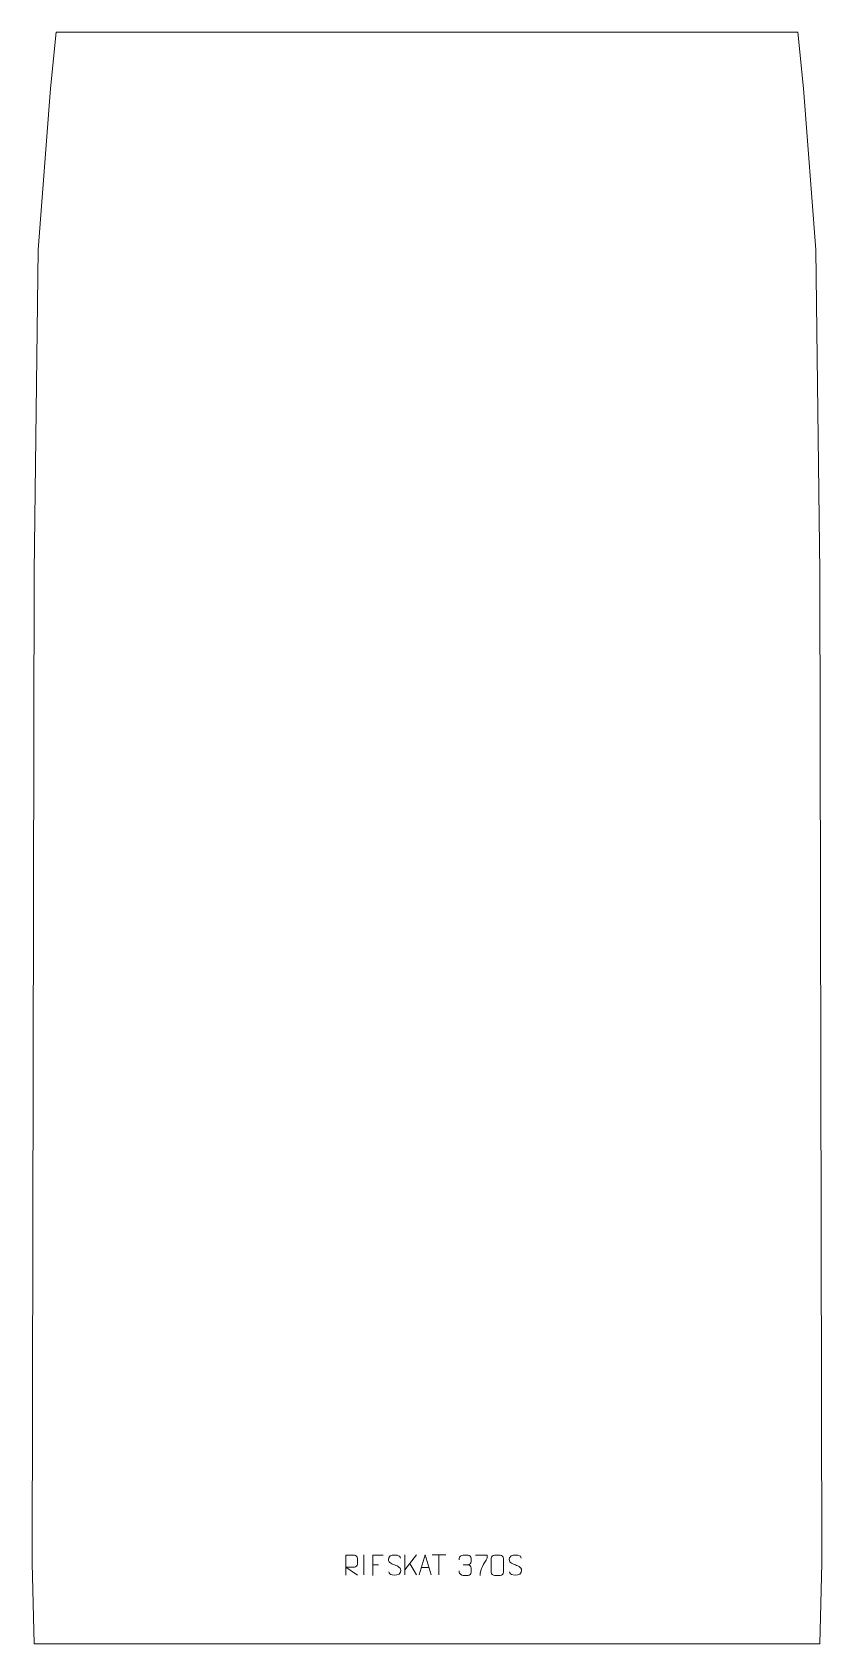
# Model space of a CAD drawing. Header units: millimetres. Extents: x -490 to 490, y -1365 to 635.
import ezdxf

# ---------------------------------------------------------------- set-up
doc = ezdxf.new("R2010")
doc.units = ezdxf.units.MM
doc.header["$MEASUREMENT"] = 0
doc.layers.add('layer 1', color=7, linetype='Continuous')

msp = doc.modelspace()

# ---------------------------------------------------------------- linework, layer by layer
at = {"layer": 'layer 1', "color": 242, "lineweight": 9}
msp.add_open_spline([(-467.4995, 564.9995), (-467.4995, 564.9995), (-460.3771, 635.0001), (-460.3771, 635.0001), (-460.3771, 635.0001), (-460.3771, 635.0001), (460.377, 635.0001), (460.377, 635.0001), (460.377, 635.0001), (460.377, 635.0001), (467.4995, 564.9995), (467.4995, 564.9995), (467.4995, 564.9995), (467.4995, 564.9995), (482.4996, 364.9999), (482.4996, 364.9999), (482.4996, 364.9999), (482.4996, 364.9999), (487.4993, -34.9993), (487.4993, -34.9993), (487.4993, -34.9993), (487.4993, -34.9993), (489.9999, -1264.9995), (489.9999, -1264.9995), (489.9999, -1264.9995), (489.9999, -1264.9995), (487.4993, -1364.9993), (487.4993, -1364.9993), (487.4993, -1364.9993), (487.4993, -1364.9993), (-487.4994, -1364.9993), (-487.4994, -1364.9993), (-487.4994, -1364.9993), (-487.4994, -1364.9993), (-489.9999, -1264.9995), (-489.9999, -1264.9995), (-489.9999, -1264.9995), (-489.9999, -1264.9995), (-487.4994, -34.9993), (-487.4994, -34.9993), (-487.4994, -34.9993), (-487.4994, -34.9993), (-482.4997, 364.9999), (-482.4997, 364.9999), (-482.4997, 364.9999), (-482.4997, 364.9999), (-467.4995, 564.9995), (-467.4995, 564.9995)], degree=3, knots=[0, 0, 0, 0, 0.076923077, 0.076923077, 0.076923077, 0.076923077, 0.153846154, 0.153846154, 0.153846154, 0.153846154, 0.230769231, 0.230769231, 0.230769231, 0.230769231, 0.307692308, 0.307692308, 0.307692308, 0.307692308, 0.384615385, 0.384615385, 0.384615385, 0.384615385, 0.461538462, 0.461538462, 0.461538462, 0.461538462, 0.538461538, 0.538461538, 0.538461538, 0.538461538, 0.615384615, 0.615384615, 0.615384615, 0.615384615, 0.692307692, 0.692307692, 0.692307692, 0.692307692, 0.769230769, 0.769230769, 0.769230769, 0.769230769, 0.846153846, 0.846153846, 0.846153846, 0.846153846, 1, 1, 1, 1], dxfattribs=at)
at = {"layer": 'layer 1', "color": 250, "lineweight": 9}
for points, knots in [([(-100.9186, -1280.0461), (-100.9186, -1280.0461), (-100.9186, -1255.0926), (-100.9186, -1255.0926), (-100.9186, -1255.0926), (-97.3238, -1255.0926), (-93.7283, -1255.0926), (-90.1331, -1255.0926), (-90.1331, -1255.0926), (-87.8078, -1255.1303), (-86.2505, -1256.6203), (-86.2546, -1258.9867), (-86.2546, -1258.9867), (-86.255, -1261.0222), (-86.255, -1264.0816), (-86.2546, -1266.1176), (-86.2546, -1266.1176), (-86.2611, -1267.9931), (-88.0734, -1269.9349), (-90.0829, -1269.954), (-90.0829, -1269.954), (-90.0829, -1269.954), (-100.9186, -1269.954), (-100.9186, -1269.954), (-100.9186, -1269.954), (-100.9186, -1269.954), (-86.2639, -1280.0461), (-86.2639, -1280.0461)], [0, 0, 0, 0, 0.125, 0.125, 0.125, 0.125, 0.25, 0.25, 0.25, 0.25, 0.375, 0.375, 0.375, 0.375, 0.5, 0.5, 0.5, 0.5, 0.625, 0.625, 0.625, 0.625, 0.75, 0.75, 0.75, 0.75, 1, 1, 1, 1]), ([(-54.5487, -1255.2379), (-54.5487, -1255.2379), (-67.4227, -1255.2379), (-67.4227, -1255.2379), (-67.4227, -1255.2379), (-67.4227, -1255.2379), (-67.4227, -1280.1915), (-67.4227, -1280.1915)], [0, 0, 0, 0, 0.333333333, 0.333333333, 0.333333333, 0.333333333, 1, 1, 1, 1]), ([(-40.2546, -1267.1175), (-44.5029, -1265.6471), (-49.411, -1263.8513), (-47.4059, -1258.331), (-47.4059, -1258.331), (-45.9024, -1254.1911), (-40.6888, -1254.5796), (-37.0852, -1255.1807), (-37.0852, -1255.1807), (-34.2246, -1255.6579), (-33.3599, -1256.8711), (-33.0493, -1258.9552)], [0, 0, 0, 0, 0.25, 0.25, 0.25, 0.25, 0.5, 0.5, 0.5, 0.5, 1, 1, 1, 1]), ([(-9.7251, -1279.5943), (-9.7251, -1279.5943), (-2.3541, -1254.6408), (-2.3541, -1254.6408), (-2.3541, -1254.6408), (-2.3541, -1254.6408), (5.2158, -1279.5943), (5.2158, -1279.5943)], [0, 0, 0, 0, 0.333333333, 0.333333333, 0.333333333, 0.333333333, 1, 1, 1, 1]), ([(40.0357, -1260.8724), (40.0357, -1260.8724), (40.0357, -1259.0152), (40.0357, -1259.0152), (40.0357, -1259.0152), (40.0214, -1257.2733), (42.6859, -1255.1552), (44.745, -1255.1779), (44.745, -1255.1779), (46.8091, -1255.1779), (48.8731, -1255.1779), (50.9368, -1255.1779), (50.9368, -1255.1779), (53.1313, -1255.1691), (54.7296, -1257.0159), (54.774, -1258.928), (54.774, -1258.928), (54.7736, -1260.3631), (54.7736, -1261.7982), (54.774, -1263.2337), (54.774, -1263.2337), (54.7254, -1264.8872), (53.1228, -1267.1172), (50.9245, -1267.1072), (50.9245, -1267.1072), (53.1282, -1267.1184), (54.7362, -1268.9216), (54.7902, -1270.9811), (54.7902, -1270.9811), (54.7898, -1272.7658), (54.7898, -1274.5505), (54.7902, -1276.3356), (54.7902, -1276.3356), (54.8003, -1278.397), (52.7454, -1280.1601), (50.9245, -1280.152), (50.9245, -1280.152), (48.8592, -1280.1517), (46.794, -1280.1517), (44.7284, -1280.152), (44.7284, -1280.152), (42.5598, -1280.1405), (40.0288, -1277.7403), (40.0102, -1276.2785), (40.0102, -1276.2785), (40.0102, -1276.2785), (40.0102, -1274.3699), (40.0102, -1274.3699)], [0, 0, 0, 0, 0.076923077, 0.076923077, 0.076923077, 0.076923077, 0.153846154, 0.153846154, 0.153846154, 0.153846154, 0.230769231, 0.230769231, 0.230769231, 0.230769231, 0.307692308, 0.307692308, 0.307692308, 0.307692308, 0.384615385, 0.384615385, 0.384615385, 0.384615385, 0.461538462, 0.461538462, 0.461538462, 0.461538462, 0.538461538, 0.538461538, 0.538461538, 0.538461538, 0.615384615, 0.615384615, 0.615384615, 0.615384615, 0.692307692, 0.692307692, 0.692307692, 0.692307692, 0.769230769, 0.769230769, 0.769230769, 0.769230769, 0.846153846, 0.846153846, 0.846153846, 0.846153846, 1, 1, 1, 1]), ([(59.9922, -1255.1856), (59.9922, -1255.1856), (74.8083, -1255.1856), (74.8083, -1255.1856), (74.8083, -1255.1856), (74.808, -1256.4352), (74.808, -1257.6848), (74.8083, -1258.9346), (74.8083, -1258.9346), (70.8139, -1264.9317), (65.8987, -1272.7653), (65.8987, -1280.1441)], [0, 0, 0, 0, 0.25, 0.25, 0.25, 0.25, 0.5, 0.5, 0.5, 0.5, 1, 1, 1, 1]), ([(83.8196, -1255.1656), (86.1857, -1255.1656), (88.5522, -1255.1656), (90.9187, -1255.1656), (90.9187, -1255.1656), (92.8992, -1255.13), (94.9252, -1256.6243), (94.9523, -1259.0664), (94.9523, -1259.0664), (94.9519, -1264.8238), (94.9519, -1270.5816), (94.9523, -1276.3398), (94.9523, -1276.3398), (94.8102, -1278.6674), (93.1038, -1280.1497), (90.9187, -1280.1605), (90.9187, -1280.1605), (88.5463, -1280.1601), (86.1739, -1280.1601), (83.8019, -1280.1605), (83.8019, -1280.1605), (81.8434, -1280.2661), (79.837, -1278.3782), (79.8484, -1276.3572), (79.8484, -1276.3572), (79.8488, -1270.5766), (79.8488, -1264.7963), (79.8484, -1259.0165), (79.8484, -1259.0165), (79.8527, -1256.8745), (81.6298, -1255.152), (83.8196, -1255.1656)], [0, 0, 0, 0, 0.111111111, 0.111111111, 0.111111111, 0.111111111, 0.222222222, 0.222222222, 0.222222222, 0.222222222, 0.333333333, 0.333333333, 0.333333333, 0.333333333, 0.444444444, 0.444444444, 0.444444444, 0.444444444, 0.555555556, 0.555555556, 0.555555556, 0.555555556, 0.666666667, 0.666666667, 0.666666667, 0.666666667, 0.777777778, 0.777777778, 0.777777778, 0.777777778, 1, 1, 1, 1]), ([(109.7454, -1267.1175), (105.4971, -1265.6471), (100.589, -1263.8513), (102.5941, -1258.331), (102.5941, -1258.331), (104.0976, -1254.1911), (109.3112, -1254.5796), (112.9148, -1255.1807), (112.9148, -1255.1807), (115.7754, -1255.6579), (116.6401, -1256.8711), (116.9507, -1258.9552)], [0, 0, 0, 0, 0.25, 0.25, 0.25, 0.25, 0.5, 0.5, 0.5, 0.5, 1, 1, 1, 1]), ([(-40.2546, -1267.1176), (-36.236, -1268.7643), (-31.2065, -1270.6526), (-33.0405, -1276.0129), (-33.0405, -1276.0129), (-34.5003, -1280.2793), (-39.4111, -1280.0226), (-43.1372, -1279.4679), (-43.1372, -1279.4679), (-45.8872, -1279.0581), (-47.1081, -1277.8446), (-47.4861, -1275.7324)], [0, 0, 0, 0, 0.25, 0.25, 0.25, 0.25, 0.5, 0.5, 0.5, 0.5, 1, 1, 1, 1]), ([(109.7454, -1267.1176), (113.764, -1268.7643), (118.7935, -1270.6526), (116.9595, -1276.0129), (116.9595, -1276.0129), (115.4997, -1280.2793), (110.5889, -1280.0226), (106.8628, -1279.4679), (106.8628, -1279.4679), (104.1128, -1279.0581), (102.8919, -1277.8446), (102.5139, -1275.7324)], [0, 0, 0, 0, 0.25, 0.25, 0.25, 0.25, 0.5, 0.5, 0.5, 0.5, 1, 1, 1, 1])]:
    msp.add_open_spline(points, degree=3, knots=knots, dxfattribs=at)
for points in [[(-78.2546, -1254.6305), (-78.2546, -1254.6305), (-78.2546, -1279.6046), (-78.2546, -1279.6046)], [(-27.6054, -1254.6407), (-27.6054, -1254.6407), (-27.6054, -1279.5943), (-27.6054, -1279.5943)], [(-13.2292, -1254.6407), (-13.2292, -1254.6407), (-27.6054, -1273.2804), (-27.6054, -1273.2804)], [(6.2518, -1254.6643), (6.2518, -1254.6643), (23.239, -1254.6643), (23.239, -1254.6643)], [(14.7456, -1279.5943), (14.7456, -1279.5943), (14.7456, -1254.6408), (14.7456, -1254.6408)], [(-67.4227, -1267.1176), (-67.4227, -1267.1176), (-60.2546, -1267.1176), (-60.2546, -1267.1176)], [(-12.9039, -1279.4985), (-12.9039, -1279.4985), (-21.3744, -1265.1849), (-21.3744, -1265.1849)], [(-7.0025, -1270.3449), (-7.0025, -1270.3449), (2.4932, -1270.3449), (2.4932, -1270.3449)], [(44.7454, -1267.1176), (44.7454, -1267.1176), (50.9418, -1267.1176), (50.9418, -1267.1176)]]:
    msp.add_open_spline(points, degree=3, dxfattribs=at)

doc.saveas('drawing.dxf')
